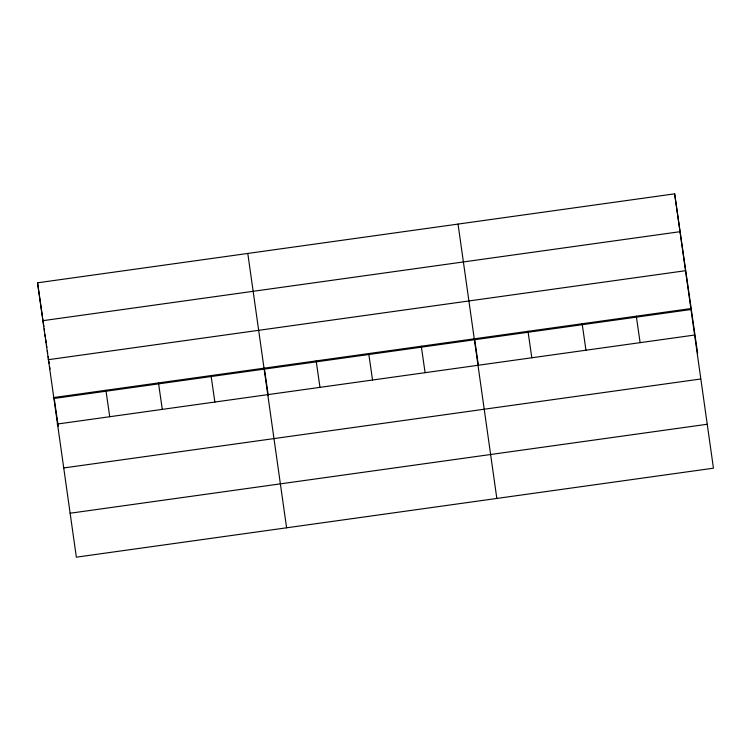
<?xml version="1.0" encoding="UTF-8"?>
<svg xmlns="http://www.w3.org/2000/svg" width="751" height="751" viewBox="0 0 751 751"><rect width="100%" height="100%" fill="white"/><g stroke="black" fill="none" stroke-linecap="round" stroke-linejoin="round"><path stroke-width="1.13" d="M674.651 193.833L713.45 468.192L76.349 557.167L37.55 282.808L674.651 193.833L697.641 353.392M42.769 320.696L679.871 231.712M48.139 359.72L685.241 270.745M53.359 397.608L690.46 308.623M691.314 309.468L54.213 398.452L58.212 426.192M57.17 424.062L694.271 335.087M63.497 467.986L700.599 379.011M70.021 513.243L707.123 424.268M636.304 316.19L640.115 342.644M582.147 323.756L585.958 350.21M528 331.313L531.811 357.776M474.698 339.724L478.368 365.155M496.833 498.439L458.035 224.089M421.283 346.22L425.094 372.674M368.722 353.561L372.534 380.015M316.162 360.902L319.973 387.356M264.455 369.088L268.285 395.674M286.591 527.803L247.792 253.444M211.04 375.584L214.852 402.038M158.48 382.926L162.291 409.379M105.919 390.267L109.73 416.721M37.55 282.808L42.366 316.199M42.694 318.518L43.858 326.61M44.196 328.919L44.525 331.229M45.032 334.702L45.36 337.011M45.689 339.321L46.196 342.785M46.524 345.103L46.862 347.413M47.36 350.877L47.688 353.195M48.186 356.584L48.505 358.847M48.834 361.109L49.162 363.371M49.65 366.77L49.979 369.032"/></g></svg>
